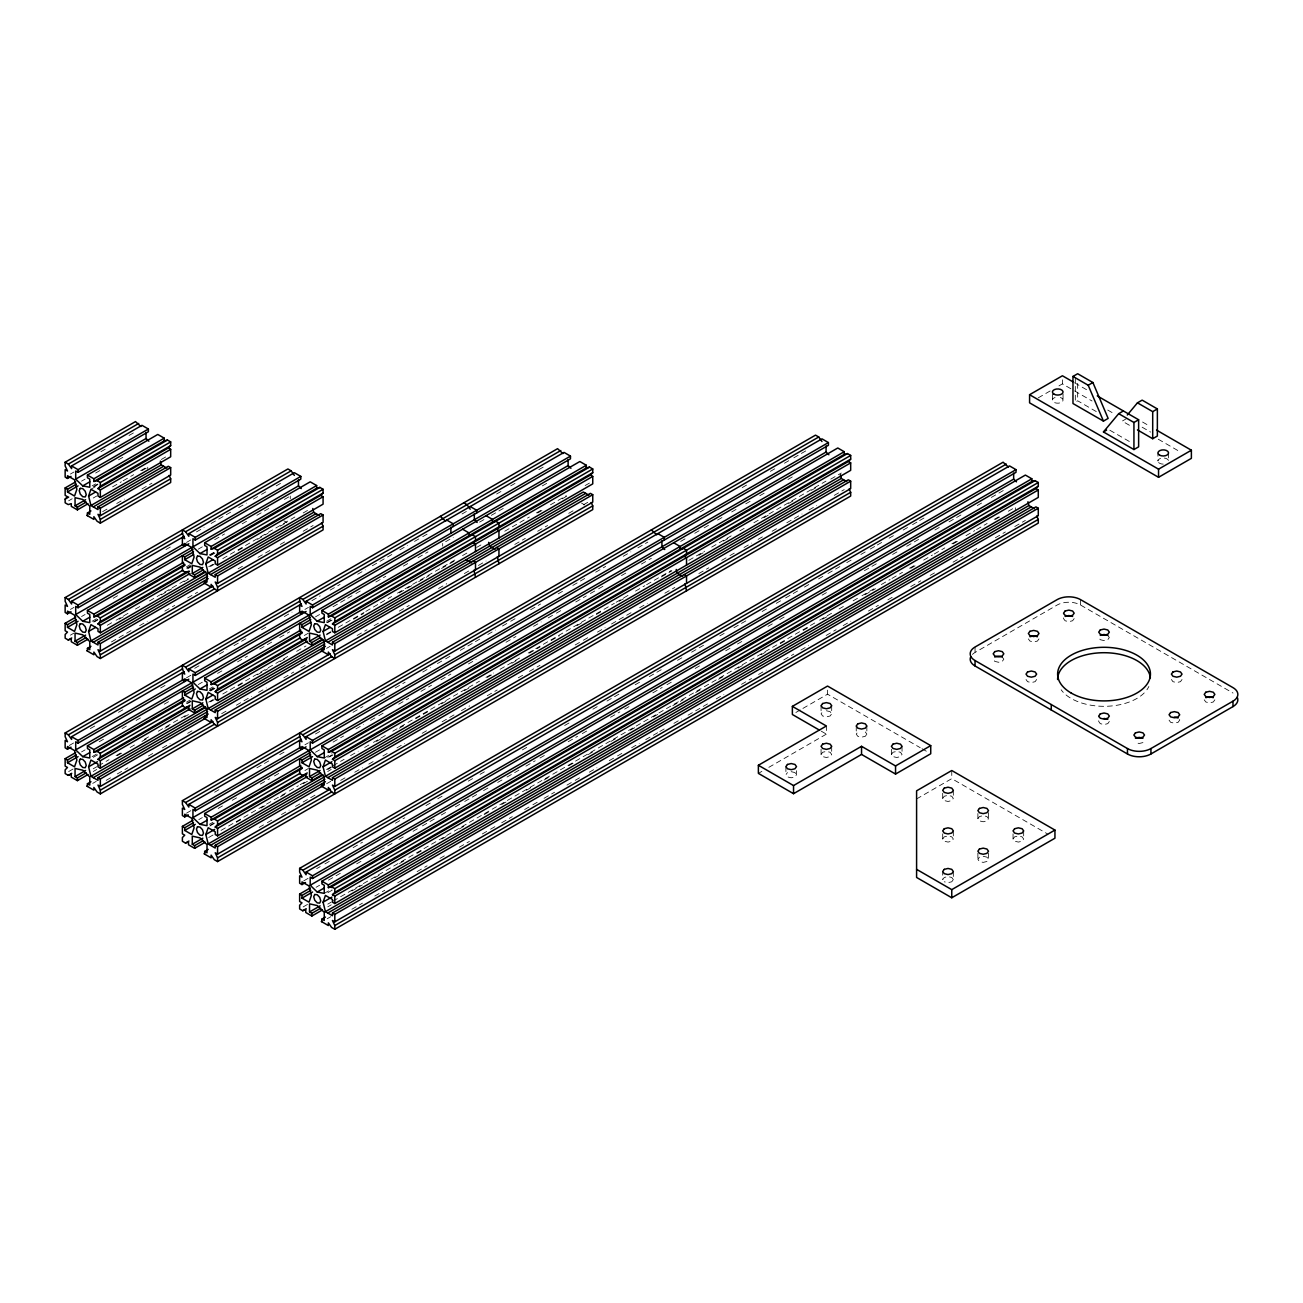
<?xml version="1.0" encoding="UTF-8"?>
<svg xmlns="http://www.w3.org/2000/svg" width="1303" height="1303" viewBox="0 0 1303 1303"><rect width="100%" height="100%" fill="white"/><g stroke="black" fill="none" stroke-linecap="round" stroke-linejoin="round"><path stroke-width="0.75" stroke-dasharray="5 3.75" d="M831.689 705.689L831.689 713.816L830.125 715.982L826.379 716.878L822.633 715.982L821.069 713.816L822.633 711.65M796.508 770.676L796.508 774.731L794.96 776.897L791.198 777.793L787.452 776.897L785.904 774.731L787.452 772.565M821.069 754.437L822.633 752.271L826.379 751.375L830.125 752.271L831.689 754.437L830.125 756.603L826.379 757.499L822.633 756.603L821.069 754.437L821.069 746.31M866.853 725.999L866.853 734.126L865.306 736.293L861.544 737.189L857.797 736.293L856.25 734.126L857.797 731.96M891.415 754.437L892.978 752.271L896.725 751.375L900.471 752.271L902.034 754.437L900.471 756.603L896.725 757.499L892.978 756.603L891.415 754.437L891.415 746.31M1038.98 638.893L1037.432 641.06L1033.686 641.972L1029.924 641.06L1028.376 638.893M942.704 798.397L944.268 796.231L948.014 795.335L951.76 796.231L953.324 798.397L951.76 800.563L948.014 801.459L944.268 800.563L942.704 798.397L942.704 790.286M1074.161 618.599L1072.597 620.765L1068.851 621.661L1065.105 620.765L1063.541 618.599L1063.541 613.176M1036.634 679.514L1035.087 681.681L1031.341 682.577L1027.578 681.681L1026.031 679.514M942.704 839.018L944.268 836.852L948.014 835.956L951.76 836.852L953.324 839.018L951.76 841.184L948.014 842.08L944.268 841.184L942.704 839.018L942.704 830.891M977.885 818.707L979.433 816.541L983.195 815.645L986.941 816.541L988.488 818.707L986.941 820.874L983.195 821.77L979.433 820.874L977.885 818.707L977.885 812.616M953.324 871.512L953.324 879.623L951.76 881.789L948.014 882.685L944.268 881.789M988.488 853.237L988.488 859.328L986.941 861.495L983.195 862.391L979.433 861.495L977.885 859.328L979.433 857.162M1013.05 839.018L1014.614 836.852L1018.36 835.956L1022.106 836.852L1023.669 839.018L1022.106 841.184L1018.36 842.08L1014.614 841.184L1013.05 839.018L1013.05 830.891M1109.325 721.487L1107.778 723.654L1104.032 724.549L1100.269 723.654L1098.722 721.487L1098.722 716.064M1182.016 679.514L1180.469 681.681L1176.723 682.577L1172.961 681.681L1171.413 679.514M1214.852 699.825L1213.305 701.991L1209.542 702.887L1205.796 701.991L1204.233 699.825M100.917 451.701L107.937 447.646M114.973 443.59L122.01 439.518M129.046 435.463L136.082 431.407M70.427 474.048L73.945 472.012M81.568 481.149L85.086 479.129M95.64 473.038L102.66 468.966M118.492 459.829L125.528 455.773M92.122 485.889L95.64 483.869M68.668 500.792L72.186 498.756M93.295 486.573L98.572 483.527M94.386 486.524L97.904 484.504M90.949 489.276L96.227 486.231M93.213 498.039L96.731 496.003M112.563 486.866L121.358 481.784M123.117 480.774L133.672 474.683M140.708 470.627L147.744 466.555L147.744 469.275M141.946 470.66L148.982 466.604M161.295 459.487L166.572 456.441M102.66 511.623L109.696 507.551M116.733 503.495L124.355 499.098M141.946 488.934L151.914 483.185M95.64 590.145L102.66 586.073M123.769 573.89L130.805 569.834M137.841 565.763L144.877 561.707M165.986 549.524L173.022 545.468M196.46 531.917L204.082 527.52M211.119 523.464L232.814 510.939M238.677 507.551L246.3 503.153M253.319 499.098L260.356 495.026M261.528 494.358L268.565 490.286M276.187 485.889L283.223 481.833M70.427 609.429L73.945 607.393M186.492 542.423L191.183 539.703M81.568 616.531L85.086 614.511M113.214 598.256L120.251 594.201M141.359 582.018L148.395 577.946M198.219 549.182L202.323 546.82M214.637 539.703L224.605 533.953M242.195 523.806L247.472 520.76M256.838 515.336L269.737 507.893M284.396 499.44L291.432 495.368M92.122 621.27L96.813 618.567M186.492 566.789L190.01 564.753M70.427 635.147L73.945 633.128M93.295 621.954L98.572 618.909M186.492 568.141L191.183 565.437M209.36 554.931L214.637 551.886M94.386 621.906L97.904 619.886M187.599 568.092L191.118 566.072M209.881 555.241L215.744 551.853M187.665 568.808L191.183 566.789M210.532 555.615L215.809 552.57M107.286 625.293L114.322 621.238M116.081 620.228L128.394 613.11M135.431 609.055L142.467 604.983M149.503 600.927L188.186 578.597M208.708 566.74L213.985 563.694M222.78 558.612L294.885 516.998M119.078 619.251L124.355 616.205M161.295 594.868L171.849 588.777M184.146 581.675L189.424 578.63M210.532 566.447L214.05 564.411M238.091 550.534L245.127 546.478M257.424 539.361L267.978 533.269M280.292 526.168L287.328 522.112M303.159 512.975L310.195 508.903M111.455 641.923L132.564 629.74M139.6 625.668L147.223 621.27M164.813 611.123L174.765 605.374M187.665 597.914L197.633 592.165M238.091 568.808L243.368 565.763M258.01 557.309L270.91 549.866M280.292 544.442L285.569 541.396M303.159 531.249L313.127 525.484M90.363 728.572L97.399 724.501M118.492 712.318L125.528 708.262M160.709 687.951L167.745 683.896M194.701 668.325L201.737 664.253M219.327 654.106L226.95 649.708M233.986 645.636L246.886 638.193M261.528 629.74L266.806 626.694M284.396 616.531L292.019 612.133M311.954 600.634L320.163 595.894M330.115 590.145L340.083 584.379M357.673 574.232L365.296 569.834M372.332 565.763L393.425 553.58M399.874 549.866L407.497 545.452M414.533 541.396L421.569 537.341M422.742 536.657L429.778 532.601M462.028 513.985L467.288 510.939M496.606 494.016L503.642 489.961M510.678 485.889L517.714 481.833M538.823 469.65L545.843 465.594M69.254 745.495L73.945 742.775M186.492 677.804L191.183 675.084M304.918 609.429L308.436 607.393M81.568 751.912L85.086 749.893M99.158 741.765L106.178 737.71M122.01 728.572L129.046 724.501M136.082 720.445L143.118 716.389M164.227 704.19L171.263 700.134M198.219 684.564L202.323 682.202M217.568 673.39L224.605 669.335M237.504 661.891L247.472 656.142M259.769 649.024L273.255 641.239M279.705 637.525L289.673 631.776M315.473 616.873L319.577 614.511M333.047 606.726L346.533 598.94M347.706 598.256L354.742 594.201M355.914 593.516L362.951 589.461M375.85 582.018L385.818 576.268M403.393 566.105L408.67 563.059M418.051 557.651L428.019 551.886M445.61 541.739L453.232 537.341M479.602 522.112L484.879 519.066M491.329 515.336L504.228 507.893M542.325 485.889L549.361 481.833M92.122 756.652L97.399 753.606M186.492 702.17L190.01 700.134M209.36 688.961L212.878 686.942M326.597 621.27L331.288 618.567M68.668 771.555L73.945 768.509M93.295 757.336L98.572 754.29M186.492 703.522L191.183 700.819M209.36 690.313L214.637 687.267M304.332 635.489L308.436 633.111M326.597 622.622L333.047 618.909M187.599 703.473L191.118 701.454M209.881 690.623L215.744 687.235M327.704 622.59L332.982 619.544M210.532 690.997L215.809 687.951M93.213 768.803L96.731 766.767M98.491 765.757L109.045 759.665M116.081 755.61L123.117 751.538M130.153 747.482L137.19 743.41M144.226 739.355L151.262 735.299M158.298 731.227L188.186 713.979M208.708 702.122L213.985 699.076M222.78 694.01L290.194 655.083M296.644 651.353L306.01 645.946M326.532 634.089L330.636 631.727M338.259 627.329L364.058 612.443M365.817 611.416L379.873 603.305M380.46 602.963L391.6 596.53M397.464 593.142L456.669 558.954M462.532 555.583L467.81 552.537M476.605 547.455L481.882 544.41M504.75 531.217L529.36 516.998M536.396 512.926L543.432 508.87M550.469 504.815L566.3 495.677M117.319 755.642L124.355 751.587M141.946 741.423L147.223 738.378M164.813 728.23L170.09 725.185M184.146 717.057L189.424 714.011M210.532 701.828L214.05 699.792M238.091 685.915L243.368 682.87M257.424 674.742L267.978 668.651M280.292 661.549L285.569 658.504M326.597 634.822L331.288 632.102M353.569 619.234L363.537 613.485M399.288 592.849L406.324 588.777M407.497 588.109L414.533 584.053M418.638 581.675L429.192 575.584M441.505 568.483L448.541 564.411M449.714 563.743L456.75 559.671M537.65 512.975L544.67 508.919M562.261 498.756L567.538 495.71M585.128 485.563L590.406 482.517M93.213 771.506L96.731 769.487M92.708 783.396L96.227 781.36M326.597 648.357L330.115 646.321M106.178 780.35L113.214 776.295M117.319 773.917L127.873 767.825M148.395 755.984L155.432 751.912M162.468 747.857L170.09 743.459M187.665 733.312L192.942 730.25M221.673 713.669L228.709 709.614M236.332 705.216L251.56 696.405M258.597 692.349L266.219 687.951M283.81 677.804L293.778 672.039M300.814 667.983L308.436 663.585M357.087 635.489L367.055 629.74M374.091 625.684L381.714 621.27M399.288 611.123L409.256 605.374M438.574 588.451L446.782 583.711M464.373 573.548L469.634 570.502M478.429 565.437L486.052 561.023M514.783 544.442L525.337 538.351M537.65 531.249L547.602 525.5M568.711 513.317L575.747 509.245M583.369 504.847L590.406 500.792M214.637 792.191L221.673 788.136M256.838 767.825L269.737 760.382M279.705 754.632L286.741 750.561M315.473 733.98L320.733 730.934M333.047 723.833L340.083 719.761M352.983 712.318L362.951 706.568M380.541 696.405L388.164 692.007M395.184 687.951L405.152 682.202M422.742 672.039L430.365 667.641M437.401 663.585L444.437 659.513M445.61 658.846L452.646 654.79M460.268 650.376L481.361 638.193M487.811 634.48L495.433 630.082M502.469 626.01L509.506 621.954M510.678 621.27L517.714 617.215M530.614 609.771L540.566 604.022M558.156 593.859L563.433 590.813M572.815 585.405L585.715 577.946M595.683 572.196L605.651 566.447M623.225 556.3L630.847 551.886M637.884 547.83L647.852 542.081M700.02 511.965L707.057 507.893M742.238 487.583L749.274 483.527M770.366 471.344L777.402 467.288M784.439 463.216L791.475 459.161M793.82 457.809L806.134 450.691M186.492 813.186L191.183 810.466M304.918 744.811L308.436 742.775M198.805 819.603L202.323 817.584M218.155 808.446L225.191 804.374M232.227 800.319L239.263 796.263M260.356 784.064L269.737 778.657M274.428 775.953L281.464 771.881M315.473 752.254L319.577 749.893M333.047 742.107L343.601 736.016M355.914 728.898L363.537 724.501M370.573 720.445L377.609 716.373M378.782 715.705L385.818 711.65M398.702 704.19L408.67 698.441M420.983 691.339L431.537 685.248M440.919 679.824L450.887 674.074M468.461 663.927L476.084 659.513M505.987 642.265L515.955 636.499M533.546 626.352L541.152 621.954M548.188 617.883L555.225 613.827M556.397 613.159L563.433 609.087M575.747 601.986L586.301 595.894M590.406 593.516L597.442 589.461M598.614 588.793L605.651 584.721M621.466 575.584L628.502 571.528M641.402 564.069L651.37 558.319M680.687 541.396L687.707 537.341M694.743 533.285L701.78 529.213M704.125 527.862L709.402 524.816M717.611 520.076L724.647 516.021M731.683 511.965L738.72 507.893M745.756 503.838L752.792 499.766M759.812 495.71L766.848 491.654M787.957 479.471L794.993 475.4M209.36 824.343L212.878 822.323M324.252 758.004L331.874 753.606M210.532 825.027L214.05 822.991M304.918 770.529L308.436 768.493M327.77 757.336L333.047 754.29M209.881 826.004L215.158 822.959M329.464 756.962L332.982 754.926M208.708 837.503L213.985 834.457M221.021 830.402L298.403 785.725M300.162 784.715L307.182 780.644M326.532 769.487L331.223 766.767M332.982 765.757L344.122 759.323M350.572 755.593L358.195 751.196M364.645 747.482L371.681 743.41M373.44 742.401L386.323 734.957M392.773 731.227L479.537 681.143M485.986 677.413L493.609 673.016M500.059 669.302L521.754 656.777M528.187 653.047L614.364 603.305M616.124 602.279L629.023 594.836M635.473 591.106L644.855 585.698M646.614 584.689L671.224 570.47M688.815 560.323L704.646 551.185M711.682 547.113L732.791 534.93M739.827 530.875L746.847 526.803M753.883 522.747L825.988 481.116M236.332 822.323L243.368 818.251M260.942 808.104L266.219 805.059M280.292 796.931L285.569 793.885M303.159 783.738L308.436 780.692M327.77 769.519L331.288 767.483M376.437 741.423L381.714 738.378M399.288 728.23L404.565 725.185M415.706 718.751L429.192 710.966M441.505 703.864L446.782 700.819M464.373 690.655L471.393 686.6M487.224 677.462L494.26 673.39M511.851 663.243L517.128 660.198M529.441 653.096L539.979 647.005M551.12 640.571L559.329 635.831M576.92 625.668L582.197 622.622M596.269 614.511L601.546 611.465M619.12 601.302L624.398 598.256M661.338 576.936L671.892 570.844M698.848 555.273L705.884 551.218M723.474 541.071L728.752 538.025M763.916 517.714L770.953 513.643M788.543 503.495L793.82 500.45M811.411 490.303L818.447 486.231M830.76 479.129L841.298 473.038M327.704 771.506L331.223 769.47M326.597 783.738L330.701 781.36M259.183 827.389L266.219 823.333M267.392 822.649L274.428 818.593M281.464 814.538L289.087 810.14M295.537 806.41L316.645 794.227M340.669 780.35L347.706 776.279M354.742 772.223L362.364 767.825M368.814 764.095L375.85 760.04M382.887 755.984L389.923 751.912M396.943 747.857L404.565 743.459M422.156 733.312L427.433 730.25M442.092 721.797L454.991 714.353M461.441 710.624L469.634 705.884M487.224 695.737L497.192 689.987M518.301 677.804L525.337 673.732M529.441 671.371L539.979 665.279M575.16 644.969L582.197 640.913M583.369 640.229L590.406 636.173M597.442 632.102L605.064 627.704M611.514 623.99L632.606 611.791M639.643 607.735L647.265 603.338M664.856 593.191L674.824 587.425M698.848 573.548L708.816 567.799M721.715 560.355L728.752 556.3M729.924 555.615L736.961 551.56M743.997 547.488L751.619 543.09M758.053 539.377L765.089 535.305M772.125 531.249L779.161 527.194M786.784 522.78L802.029 513.985M809.065 509.929L816.688 505.531M834.262 495.368L844.23 489.619M1038.23 397.855L1050.316 390.867M1058.964 385.883L1062.417 383.88L1072.874 389.923M1096.279 411.569L1077.662 400.803L1075.317 402.171L1075.317 377.023M316.662 868.661L320.196 866.625M324.903 863.905L331.956 859.833M353.113 847.634L362.511 842.21M395.428 823.203L404.826 817.779M425.967 805.563L431.26 802.501M437.743 798.772L444.795 794.7M468.282 781.132L473.575 778.07M480.058 774.34L487.11 770.268M522.373 749.909L529.425 745.837M564.671 725.478L571.724 721.406M592.881 709.19L599.934 705.118M606.986 701.047L619.919 693.587M635.196 684.759L642.249 680.687M649.301 676.615L662.217 669.156M677.511 660.328L684.564 656.256M691.616 652.184L704.532 644.724M719.826 635.897L726.879 631.825M733.931 627.753L746.847 620.309M762.141 611.482L769.193 607.41M776.246 603.338L783.298 599.266M785.644 597.914L797.973 590.78M804.456 587.05L811.508 582.978M818.561 578.907L825.613 574.835M827.959 573.483L840.288 566.349M846.771 562.619L853.823 558.547M860.876 554.475L867.928 550.403M870.274 549.052L875.551 545.99M877.326 544.98L882.603 541.918M889.086 538.188L896.138 534.116M903.191 530.044L910.243 525.972M912.572 524.62L917.866 521.558M919.625 520.548L924.918 517.486M303.746 880.861L308.453 878.141M1126.9 418.41L1122.209 421.113L1132.372 426.977M316.092 887.278L319.61 885.242M328.421 880.16L341.305 872.717M356.631 863.873L363.684 859.801M370.736 855.729L377.789 851.657M380.101 850.322L392.431 843.204M398.946 839.441L405.999 835.37M413.051 831.298L420.103 827.226M422.416 825.89L434.746 818.773M441.261 815.01L448.313 810.938M455.366 806.866L462.418 802.795M464.715 801.459L477.061 794.341M483.576 790.579L490.628 786.507M497.681 782.435L504.733 778.363M507.03 777.028L519.376 769.91M525.891 766.148L535.24 760.757M539.996 758.004L547.048 753.932M568.206 741.716L577.555 736.325M582.311 733.573L589.363 729.501M610.521 717.285L619.87 711.894M624.626 709.141L631.678 705.07M652.836 692.854L662.185 687.463M666.941 684.71L673.993 680.638M695.15 668.439L702.203 664.367M725.657 650.816L730.95 647.77M737.465 644.008L744.518 639.936M767.972 626.385L773.265 623.339M779.78 619.576L786.833 615.505M822.079 595.145L829.131 591.073M864.394 570.714L877.277 563.271M892.604 554.426L899.656 550.355M906.709 546.283L919.592 538.839M934.919 529.995L941.971 525.923M949.024 521.851L961.907 514.424M977.234 505.564L984.286 501.492M991.339 497.42L1004.222 489.993M324.252 893.386L331.939 888.955M303.159 906.921L308.453 903.875M327.851 892.669L333.128 889.623M327.753 904.152L331.271 902.116M333.031 901.106L817.877 621.189M819.636 620.163L831.982 613.045M839.034 608.973L846.087 604.901M853.139 600.83L860.192 596.758M861.951 595.732L874.297 588.614M881.349 584.542L890.161 579.444M891.936 578.434L902.507 572.326M909.559 568.255L916.612 564.183M923.664 560.111L932.476 555.013M934.235 554.003L944.822 547.895M951.874 543.823L958.927 539.751M965.979 535.68L974.791 530.598M976.55 529.572L987.137 523.464M994.189 519.392L1001.241 515.32M1008.294 511.248L1015.346 507.176L1015.346 509.88M351.859 890.991L362.446 884.884M374.775 877.766L381.828 873.694M399.467 863.514L404.744 860.452M417.09 853.335L424.143 849.263M441.782 839.083L447.059 836.021M459.405 828.903L466.458 824.832M484.097 814.652L489.374 811.59M501.72 804.472L508.773 800.4M526.396 790.221L531.689 787.175M544.035 780.041L551.088 775.969M568.711 765.789L574.004 762.744M588.109 754.6L593.402 751.538M611.026 741.358L616.319 738.312M630.424 730.169L635.717 727.107M653.34 716.927L658.634 713.881M672.739 705.737L683.309 699.63M695.655 692.512L700.949 689.45M718.572 679.27L725.624 675.198M737.97 668.081L743.264 665.019M760.887 654.839L767.939 650.767M780.285 643.649L785.579 640.587M803.202 630.408L810.254 626.336M822.6 619.218L827.894 616.156M864.915 594.787L875.486 588.679M910.748 568.32L917.801 564.248M953.063 543.888L960.116 539.817M995.378 519.457L1002.43 515.385M327.753 906.872L331.271 904.836M327.2 918.762L330.734 916.726M351.859 909.266L362.446 903.158M374.775 896.041L384.776 890.258M397.692 882.799L404.744 878.727M417.09 871.609L427.091 865.827M440.007 858.368L447.059 854.312M459.405 847.178L469.406 841.412M482.322 833.953L489.374 829.881M490.563 829.197L497.616 825.125M501.72 822.747L512.291 816.639M524.637 809.521L531.689 805.449M532.878 804.765L539.931 800.693M544.035 798.316L554.606 792.208M566.952 785.09L574.004 781.018M575.193 780.334L582.246 776.262M589.298 772.19L596.921 767.776M609.267 760.659L616.319 756.587M617.508 755.903L624.56 751.831M631.613 747.759L639.236 743.345M645.718 739.615L658.634 732.156M659.823 731.472L666.875 727.4M673.928 723.328L681.55 718.93M688.033 715.184L709.19 702.968M716.243 698.897L723.865 694.499M741.505 684.319L751.505 678.537M758.558 674.465L766.18 670.068M783.803 659.888L793.804 654.106M800.856 650.034L808.495 645.636M826.118 635.457L836.119 629.675M843.171 625.603L850.81 621.205M868.433 611.026L878.434 605.26M887.832 599.836L893.125 596.774M910.748 586.594L920.749 580.829M930.147 575.405L935.44 572.343M953.063 562.163L963.064 556.397M972.461 550.974L977.755 547.911M995.378 537.732L1005.379 531.966M1014.776 526.542L1025.347 520.434M795.889 712.464L801.166 709.418M802.925 708.409L827.552 694.19L920.227 747.694M758.379 773.379L761.864 771.376M768.835 767.337L826.379 734.126L826.379 725.999M972.429 654.415A16.581 9.577 0 0 1 975.051 652.445L1057.124 605.048A16.581 9.577 0 0 1 1080.578 605.048L1232.996 693.049M916.595 798.934L951.76 778.64L1047.954 834.164M1142.943 742.596L1139.197 743.492L1135.45 742.596M826.379 710.754L830.125 711.65L831.689 713.816M791.198 771.669L794.96 772.565L796.508 774.731M983.195 856.266L986.941 857.162L988.488 859.328M1074.617 382.805L1086.816 389.858M1142.584 422.042L1149.555 426.081M1142.145 427.205L1150.614 432.091M1074.617 390.933L1092.044 400.998M1107.729 410.054L1114.7 414.077M1158.269 439.225L1180.925 452.304M1109.83 430.218L1131.851 442.922M581.464 503.072L584.689 504.929M921.987 748.704L928.974 752.743M821.281 731.178L826.379 734.126M283.842 520.777L286.904 522.536M1169.068 720.136L1170.615 722.302L1174.378 723.198L1178.124 722.302L1179.671 720.136L1179.671 714.712M1107.778 635.375L1109.325 637.542L1107.778 639.708L1104.032 640.604L1100.269 639.708L1098.722 637.542M1002.251 657.038L1003.815 659.204L1002.251 661.37L998.505 662.266L994.759 661.37L993.195 659.204M865.306 731.96L866.853 734.126M953.324 879.623L951.76 877.456L948.014 876.561L944.268 877.456L942.704 879.623L942.704 871.512M1168.547 452.923L1168.547 461.05A5.31 3.062 0 0 0 1163.237 457.988A5.31 3.062 0 0 0 1157.944 461.05L1157.944 452.923M1080.578 599.641L1080.578 605.048M1077.662 383.408L1077.662 400.803M1063.036 394.043L1063.036 400.135M1062.417 379.824L1062.417 383.88M1052.417 394.043L1052.417 400.135M1023.669 830.891L1023.669 839.018M988.488 812.616L988.488 818.707M977.885 853.237L977.885 859.328M975.051 647.021L975.051 652.445M953.324 790.286L953.324 798.397M953.324 830.891L953.324 839.018M951.76 770.513L951.76 778.64M902.034 746.31L902.034 754.437M856.25 725.999L856.25 734.126M831.689 746.31L831.689 754.437M827.552 690.118L827.552 694.19M821.069 705.689L821.069 713.816M785.904 766.62L785.904 774.731M442.678 543.432L442.678 546.136M290.26 496.052L290.26 498.756M1163.237 464.112A5.31 3.062 0 0 1 1157.944 461.05M1060.381 397.48A5.31 3.062 0 0 1 1061.782 402.106A5.31 3.062 0 0 1 1053.655 402.106A5.31 3.062 0 0 1 1055.072 397.48M1148.871 686.453A46.419 26.809 0 0 1 1146.917 689.776M1144.229 692.919A46.419 26.809 0 0 1 1100.986 706.259A46.419 26.809 0 0 1 1061.131 689.776"/><path stroke-width="1.5" d="M86.764 515.304L93.881 519.392L93.881 516.688L97.106 521.265L100.331 523.122L100.331 519.392L97.986 514.327L100.331 515.679L170.677 475.058L170.677 467.614L168.331 466.262L97.986 506.883L97.986 509.587L90.949 505.515L88.604 496.052L90.949 489.276L97.986 493.332L97.986 496.052L100.331 497.404L170.677 456.783L170.677 449.34L168.331 447.988L97.986 488.592L100.331 489.961L170.677 449.34M208.187 578.63L97.986 642.265L97.986 644.969L90.949 640.913L88.604 631.434L90.949 624.658L97.986 628.714L97.986 631.434L100.331 632.786L205.841 571.854M208.187 714.011L97.986 777.647L97.986 780.35L90.949 776.295L88.604 766.815L90.949 760.04L97.986 764.095L97.986 766.815L100.331 768.167L205.841 707.236M204.017 582.995L211.119 587.083L211.119 584.379L214.343 588.956L217.568 590.813L217.568 587.083L215.223 582.018L217.568 583.369L323.079 522.438L323.079 514.994L320.733 513.643L215.223 574.574L215.223 577.278L208.187 573.206L205.841 563.743L208.187 556.967L215.223 561.023L215.223 563.743L217.568 565.095L323.079 504.163L323.079 496.72L320.733 495.368L215.223 556.283L217.568 557.651L323.079 496.72M325.424 646.321L215.223 709.956L215.223 712.66L208.187 708.588L205.841 699.125L208.187 692.349L215.223 696.405L215.223 699.125L217.568 700.477L323.079 639.545M325.424 781.702L215.223 845.338L215.223 848.041L208.187 843.969L205.841 834.506L208.187 827.731L215.223 831.786L215.223 834.506L217.568 835.858L323.079 774.927M321.255 650.686L328.356 654.774L328.356 652.07L331.581 656.647L334.806 658.504L334.806 654.774L332.46 649.708L334.806 651.06L592.751 502.144L592.751 494.7L590.406 493.348L332.46 642.265L332.46 644.969L325.424 640.897L323.079 631.434L325.424 624.658L332.46 628.714L332.46 631.434L334.806 632.786L592.751 483.869L592.751 476.426L590.406 475.074L497.192 528.888M321.255 786.067L328.356 790.155L328.356 787.452L331.581 792.029L334.806 793.885L334.806 790.155L332.46 785.09L334.806 786.442L850.68 488.609L850.68 481.165L848.334 479.797L332.46 777.647L332.46 780.35L325.424 776.279L323.079 766.815L325.424 760.04L332.46 764.095L332.46 766.815L334.806 768.167L850.68 470.334L850.68 462.874L848.334 461.523L684.792 555.958M321.255 921.449L328.356 925.537L328.356 922.833L331.581 927.41L334.806 929.267L334.806 925.537L332.46 920.472L334.806 921.824L1038.279 515.679L1038.279 508.235L1035.934 506.883L332.46 913.028L332.46 915.732L325.424 911.66L323.079 902.197L325.424 895.422L332.46 899.477L332.46 902.197L334.806 903.549L1038.279 497.404L1038.279 489.961L1035.934 488.609L332.46 894.738L334.806 896.106L1038.279 489.961M1097.273 395.884L1138.627 419.761L1138.627 446.831L1133.936 449.551L1103.446 431.944L1118.691 413.67L1123.381 410.966M1127.29 415.022L1137.454 402.839L1142.145 400.135L1157.373 408.93L1157.373 436.016L1152.699 438.72L1137.454 429.909M87.936 503.789L77.398 509.88L71.274 506.346L71.274 503.642L68.212 504.587L65.15 502.811L65.15 499.098L67.495 496.72L65.15 495.368L65.15 487.925L75.704 481.833M97.986 488.592L100.331 486.231L170.677 445.61L170.677 441.896L167.452 440.039L164.227 440.886L93.881 481.491L93.881 478.787L164.227 438.166L164.227 440.886M168.331 447.988L170.677 445.61M190.01 573.548L100.331 625.342L97.986 623.974L100.331 621.612L186.492 571.854M215.223 556.283L217.568 553.922L323.079 493.006L323.079 489.276L319.87 487.42L316.645 488.267L211.119 549.182L211.119 546.478L316.645 485.547L316.645 488.267M320.733 495.368L323.079 493.006M190.01 708.93L100.331 760.724L97.986 759.372L100.331 756.994L190.01 705.216M307.264 641.239L217.568 693.033L215.223 691.665L217.568 689.303L307.264 637.525M592.751 476.426L334.806 625.326L332.46 623.974L334.806 621.612L592.751 472.696L592.751 468.966L589.526 467.109L586.301 467.956L328.356 616.873L328.356 614.169L321.906 610.439L321.906 613.143L324.252 614.511L324.252 622.622L317.232 621.27L310.195 614.511L310.195 606.384L312.541 607.735L570.47 458.819L570.47 456.115L564.02 452.385L306.091 601.302L306.091 604.006L302.866 599.445L299.641 597.588L299.641 601.302L301.987 606.384L299.641 605.032L299.641 612.475L301.987 613.827L301.987 611.123L309.023 615.179L311.368 624.658L309.023 631.434L301.987 627.362L301.987 624.658L310.782 619.576M332.46 623.974L496.606 529.213L498.951 526.852L498.951 523.122L495.726 521.265L492.501 522.112L492.501 519.408L486.052 515.679M307.264 776.621L217.568 828.415L215.223 827.047L217.568 824.685L307.264 772.907M590.406 475.074L592.751 472.696M850.68 462.874L334.806 760.724L332.46 759.356L334.806 756.994L850.68 459.161L850.68 455.431L847.455 453.574L844.23 454.421L680.687 548.856M332.46 894.738L334.806 892.376L1038.279 486.231L1038.279 482.517L1035.054 480.644L1031.829 481.491L328.356 887.636L328.356 884.932L1031.829 478.787L1031.829 481.491M332.46 759.356L684.205 556.3L686.534 553.922L686.534 550.208L683.326 548.335L680.101 549.182L328.356 752.254L328.356 749.551L321.906 745.821L321.906 748.525L324.252 749.893L324.252 758.004L317.232 756.652L310.195 749.893L310.195 741.765L312.541 743.117L828.415 445.284L828.415 442.58L821.965 438.85L306.091 736.684L306.091 739.387L302.866 734.827L299.641 732.97L299.641 736.684L301.987 741.765L299.641 740.413L299.641 747.857L301.987 749.209L301.987 746.505L309.023 750.561L311.368 760.04L309.023 766.815L301.987 762.744L301.987 760.04L310.782 754.958M848.334 461.523L850.68 459.161M1035.934 488.609L1038.279 486.231M71.013 476.409L67.495 478.445L65.15 477.093L65.15 469.65L67.495 471.002L65.15 465.92L65.15 462.207L135.496 421.586L140.871 426.488M65.15 462.207L68.375 464.063L138.721 423.442M68.375 464.063L71.6 468.624L71.6 465.92L141.946 425.315L148.395 429.029L148.395 431.733L78.05 472.354L75.704 471.002L75.704 479.129L82.74 485.889L89.777 487.241L89.777 479.129L87.431 477.778L87.431 475.058L157.777 434.453L164.227 438.166M71.6 465.92L78.05 469.65L148.395 429.029M75.704 479.129L146.05 438.508L146.05 432.417M65.15 487.925L67.495 489.276L76.291 484.195M67.495 489.276L67.495 491.98L78.05 485.889M82.74 485.889L89.777 481.833M65.15 499.098L68.668 497.062M93.881 481.491L97.106 480.644L167.452 440.039M97.106 480.644L100.331 482.501L170.677 441.896M88.604 496.052L95.64 491.98M87.431 515.679L87.431 512.975L89.777 514.327L89.777 506.199L82.74 499.424L75.053 497.697L75.053 505.825L85.607 499.733M75.053 505.825L77.398 507.176L86.193 502.095M90.949 505.515L161.295 464.91L166.768 468.07M93.295 506.883L163.641 466.262M87.431 512.975L90.949 510.939M97.986 506.883L100.331 508.235L170.677 467.614M100.331 519.392L170.677 478.787L169.113 475.4M100.331 523.122L170.677 482.501L170.677 478.787M71.013 611.791L67.495 613.827L65.15 612.475L65.15 605.032L67.495 606.384L65.15 601.302L65.15 597.588L287.914 468.966L291.139 470.839L294.364 475.4M65.15 597.588L68.375 599.445L182.681 533.448M193.528 551.886L184.733 556.967L184.733 559.671L191.769 563.743L194.114 556.967L191.769 547.488L184.733 543.432L184.733 546.136L182.387 544.784L182.387 537.341L184.733 538.693L182.387 533.611L182.387 529.898L185.612 531.754L291.139 470.839M68.375 599.445L71.6 604.006L71.6 601.302L184.146 536.331M185.612 531.754L188.837 536.315L188.837 533.611L294.364 472.696L300.814 476.409L300.814 479.129L195.287 540.045L192.942 538.693L192.942 546.82L199.978 553.58L207.014 554.931L207.014 546.82L204.669 545.452L204.669 542.748L310.195 481.833L316.645 485.547M71.6 601.302L78.05 605.032L183.56 544.1M188.837 533.611L195.287 537.341L300.814 476.409M192.942 549.524L87.431 610.439L87.431 613.159L89.777 614.511L89.777 622.622L82.74 621.27L75.704 614.511L75.704 606.384L78.05 607.735L188.837 543.774M75.704 614.511L191.769 547.488M192.942 546.82L298.468 485.889L298.468 479.797M87.936 639.17L77.398 645.262L71.274 641.727L71.274 639.024L68.212 639.968L65.15 638.193L65.15 634.48L67.495 632.102L65.15 630.75L65.15 623.306L75.704 617.215M65.15 623.306L67.495 624.658L76.291 619.576M67.495 624.658L67.495 627.362L78.05 621.27M184.733 559.671L193.528 554.606M87.431 610.439L93.881 614.169L183.56 562.391M82.74 621.27L89.777 617.215M199.978 553.58L207.014 549.524M93.881 614.169L93.881 616.873L183.56 565.095M93.881 616.873L97.106 616.026L185.026 565.258M211.119 549.182L214.343 548.335L319.87 487.42M97.106 616.026L100.331 617.883L182.974 570.177M214.343 548.335L217.568 550.192L323.079 489.276M68.212 639.968L71.73 637.933M97.986 623.974L189.424 571.186M88.604 631.434L95.64 627.362M205.841 563.743L212.878 559.671M87.431 651.06L87.431 648.357L89.777 649.708L89.777 641.581L82.74 634.805L75.053 633.079L75.053 641.206L85.607 635.115M204.669 583.369L204.669 580.666L207.014 582.018L207.014 573.89L199.978 567.114L192.29 565.388L192.29 573.515L202.845 567.424M75.053 641.206L77.398 642.558L86.193 637.476M192.29 573.515L194.636 574.867L203.431 569.786M184.733 556.967L182.387 555.615L182.387 563.059L184.733 564.411L182.387 566.789L182.387 570.502L185.449 572.278L188.512 571.333L188.512 574.037L194.636 577.571L205.19 571.48M90.949 640.913L207.014 573.89M208.187 573.206L313.714 512.291L319.186 515.451M93.295 642.265L207.6 576.268M210.532 574.574L316.059 513.643M87.431 648.357L90.949 646.321M97.986 642.265L100.331 643.617L205.841 582.685M215.223 574.574L217.568 575.926L323.079 514.994M86.764 650.686L93.881 654.774L93.881 652.07L97.106 656.647L100.331 658.504L100.331 654.774L97.986 649.708L100.331 651.06L212.878 586.073M100.331 654.774L214.637 588.777M217.568 587.083L323.079 526.168L321.515 522.78M100.331 658.504L323.079 529.898L323.079 526.168M71.013 747.173L67.495 749.209L65.15 747.857L65.15 740.413L67.495 741.765L65.15 736.684L65.15 732.97L557.57 448.672L562.945 453.574M65.15 732.97L68.375 734.827L182.681 668.83M193.528 687.267L184.733 692.349L184.733 695.053L191.769 699.125L194.114 692.349L191.769 682.87L184.733 678.814L184.733 681.518L182.387 680.166L182.387 672.723L184.733 674.074L182.387 668.993L182.387 665.279L185.612 667.136L299.934 601.139M302.866 599.445L560.795 450.529M68.375 734.827L71.6 739.404L71.6 736.684L184.146 671.713M185.612 667.136L188.837 671.696L188.837 668.993L301.4 604.006M71.6 736.684L78.05 740.413L183.56 679.482M188.837 668.993L195.287 672.723L300.814 611.791M306.091 601.302L312.541 605.032L570.47 456.115M192.942 684.906L87.431 745.821L87.431 748.541L89.777 749.893L89.777 758.004L82.74 756.652L75.704 749.893L75.704 741.765L78.05 743.117L188.837 679.156M310.195 617.215L204.669 678.13L204.669 680.834L207.014 682.202L207.014 690.313L199.978 688.961L192.942 682.202L192.942 674.074L195.287 675.426L306.091 611.465M75.704 749.893L191.769 682.87M192.942 682.202L309.023 615.179M310.195 614.511L568.124 465.594L568.124 459.503M87.936 774.552L77.398 780.644L71.274 777.109L71.274 774.405L68.212 775.35L65.15 773.575L65.15 769.861L67.495 767.483L65.15 766.131L65.15 758.688L75.704 752.597M321.906 610.439L579.851 461.523L586.301 465.252L586.301 467.956M65.15 758.688L67.495 760.04L76.291 754.958M67.495 760.04L67.495 762.744L78.05 756.652M184.733 695.053L195.287 688.961M301.987 627.362L310.782 622.28M87.431 745.821L93.881 749.551L183.56 697.773M204.669 678.13L211.119 681.86L300.814 630.082M328.356 614.169L586.301 465.252M82.74 756.652L89.777 752.597M199.978 688.961L207.014 684.906M317.232 621.27L324.252 617.215M93.881 749.551L93.881 752.254L183.56 700.477M211.119 681.86L211.119 684.564L300.814 632.786M93.881 752.254L97.106 751.408L185.026 700.639M211.119 684.564L214.343 683.717L302.28 632.949M328.356 616.873L331.581 616.026L589.526 467.109M97.106 751.408L100.331 753.264L182.974 705.558M214.343 683.717L217.568 685.573L300.227 637.851M331.581 616.026L334.806 617.883L592.751 468.966M68.212 775.35L71.73 773.314M97.986 759.372L189.424 706.568M215.223 691.665L306.677 638.877M88.604 766.815L97.399 761.734M205.841 699.125L212.878 695.053M323.079 631.434L330.115 627.362M87.431 786.442L87.431 783.738L89.777 785.09L89.777 776.963L82.74 770.187L75.053 768.461L75.053 776.588L85.607 770.496M204.669 718.751L204.669 716.047L207.014 717.399L207.014 709.272L199.978 702.496L192.29 700.77L192.29 708.897L202.845 702.806M321.906 651.06L321.906 648.357L324.252 649.708L324.252 641.581L317.232 634.805L309.528 633.079L309.528 641.206L320.082 635.115M75.053 776.588L77.398 777.94L86.193 772.858M192.29 708.897L194.636 710.249L203.431 705.167M309.528 641.206L311.873 642.558L320.668 637.476M184.733 692.349L182.387 690.997L182.387 698.441L184.733 699.792L182.387 702.17L182.387 705.884L185.449 707.659L188.512 706.715L188.512 709.418L194.636 712.953L205.19 706.861M301.987 624.658L299.641 623.306L299.641 630.75L301.987 632.102L299.641 634.48L299.641 638.193L302.703 639.968L305.765 639.024L305.765 641.727L311.873 645.262L322.427 639.17M90.949 776.295L207.014 709.272M208.187 708.588L324.252 641.581M325.424 640.897L583.369 491.997L588.842 495.14M93.295 777.647L207.6 711.65M210.532 709.956L324.838 643.959M327.77 642.265L585.715 493.348M87.431 783.738L90.949 781.702M97.986 777.647L100.331 778.999L205.841 718.067M215.223 709.956L217.568 711.308L323.079 650.376M332.46 642.265L334.806 643.617L592.751 494.7M86.764 786.067L93.881 790.172L93.881 787.452L97.106 792.029L100.331 793.885L100.331 790.172L97.986 785.09L100.331 786.442L212.878 721.455M204.017 718.376L211.119 722.465L211.119 719.761L214.343 724.338L217.568 726.194L217.568 722.465L215.223 717.399L217.568 718.751L330.115 653.764M100.331 790.172L214.637 724.159M217.568 722.465L331.874 656.468M334.806 654.774L592.751 505.873L591.187 502.486M100.331 793.885L592.751 509.587L592.751 505.873M188.251 814.864L184.733 816.9L182.387 815.548L182.387 808.104L184.733 809.456L182.387 804.374L182.387 800.661L815.515 435.137L818.74 436.994L821.965 441.554M182.387 800.661L185.612 802.518L299.934 736.521M302.866 734.827L818.74 436.994M185.612 802.518L188.837 807.078L188.837 804.374L301.4 739.404M188.837 804.374L195.287 808.104L300.814 747.173M306.091 736.684L312.541 740.413L828.415 442.58M310.195 752.597L204.669 813.512L204.669 816.232L207.014 817.584L207.014 825.695L199.978 824.343L192.942 817.584L192.942 809.456L195.287 810.808L306.091 746.847M192.942 817.584L309.023 750.561M310.195 749.893L826.069 452.043L826.069 445.952M205.19 842.243L194.636 848.334L188.512 844.8L188.512 842.096L185.449 843.041L182.387 841.266L182.387 837.552L184.733 835.174L182.387 833.822L182.387 826.379L192.942 820.287M321.906 745.821L837.78 447.988L844.23 451.718L844.23 454.421M182.387 826.379L184.733 827.731L193.528 822.649M184.733 827.731L184.733 830.434L195.287 824.343M301.987 762.744L312.541 756.652M204.669 813.512L211.119 817.242L300.814 765.464M328.356 749.551L844.23 451.718M199.978 824.343L207.014 820.287M317.232 756.652L324.252 752.597M211.119 817.242L211.119 819.945L300.814 768.167M211.119 819.945L214.343 819.098L302.28 768.33M328.356 752.254L331.581 751.408L847.455 453.574M214.343 819.098L217.568 820.955L300.227 773.233M331.581 751.408L334.806 753.264L850.68 455.431M185.449 843.041L188.968 841.005M215.223 827.047L306.677 774.259M205.841 834.506L214.637 829.425M323.079 766.815L331.874 761.734M204.669 854.133L204.669 851.429L207.014 852.781L207.014 844.653L199.978 837.878L192.29 836.151L192.29 844.279L202.845 838.187M321.906 786.442L321.906 783.738L324.252 785.09L324.252 776.963L317.232 770.187L309.528 768.461L309.528 776.588L320.082 770.496M192.29 844.279L194.636 845.631L203.431 840.549M309.528 776.588L311.873 777.94L320.668 772.858M301.987 760.04L299.641 758.688L299.641 766.131L301.987 767.483L299.641 769.861L299.641 773.575L302.703 775.35L305.765 774.405L305.765 777.109L311.873 780.644L322.427 774.552M208.187 843.969L324.252 776.963M325.424 776.279L677.169 573.222L682.642 576.366M677.755 572.88L841.298 478.445L846.771 481.605M210.532 845.338L324.838 779.341M327.77 777.647L843.644 479.797M204.669 851.429L208.187 849.393M215.223 845.338L217.568 846.689L323.079 785.758M332.46 777.647L334.806 778.999L850.68 481.165M204.017 853.758L211.119 857.846L211.119 855.143L214.343 859.719L217.568 861.576L217.568 857.846L215.223 852.781L217.568 854.133L330.115 789.146M217.568 857.846L331.874 791.849M334.806 790.155L850.68 492.322L849.116 488.951M217.568 861.576L850.68 496.052L850.68 492.322M1156.527 430.104L1191.382 450.219L1191.382 458.347L1158.546 477.305L1029.582 402.839L1029.582 394.711L1062.417 375.769L1072.874 381.795M1072.972 376.437L1077.662 373.733L1092.891 382.528L1108.136 418.41L1103.446 421.113L1072.972 403.523L1072.972 376.437L1088.2 385.248L1103.446 421.113M1088.2 385.248L1092.891 382.528M305.505 882.554L301.987 884.59L299.641 883.239L299.641 875.795L301.987 877.147L299.641 872.065L299.641 868.352L1003.098 462.207L1008.473 467.109M299.641 868.352L302.866 870.209L1006.323 464.063M302.866 870.209L306.091 874.769L306.091 872.065L1009.548 465.92L1015.998 469.65L1015.998 472.354L312.541 878.499L310.195 877.147L310.195 885.274L317.232 892.034L324.252 893.386L324.252 885.274L321.906 883.906L321.906 881.203L1025.38 475.074L1031.829 478.787M306.091 872.065L312.541 875.795L1015.998 469.65M310.195 885.274L1013.653 479.129L1013.653 473.038M322.46 909.917L311.873 916.025L305.765 912.491L305.765 909.787L302.703 910.732L299.641 908.957L299.641 905.243L301.987 902.865L299.641 901.513L299.641 894.07L310.212 887.962M1103.446 431.944L1106.573 430.137M299.641 894.07L301.987 895.422L310.798 890.34M301.987 895.422L301.987 898.125L312.557 892.018M317.232 892.034L324.284 887.962M1118.691 413.67L1133.936 422.465L1138.627 419.761M1137.454 402.839L1152.699 411.634L1157.373 408.93M328.356 887.636L331.581 886.789L1035.054 480.644M331.581 886.789L334.806 888.646L1038.279 482.517M302.703 910.732L306.221 908.696M323.079 902.197L331.907 897.099M321.906 921.824L321.906 919.12L324.252 920.472L324.252 912.344L317.232 905.569L309.528 903.842L309.528 911.97L320.115 905.862M309.528 911.97L311.873 913.322L320.701 908.224M325.424 911.66L1028.898 505.531L1034.37 508.691M327.77 913.028L1031.243 506.883M321.906 919.12L325.441 917.084M332.46 913.028L334.806 914.38L1038.279 508.235M334.806 925.537L1038.279 519.408L1036.716 516.021M334.806 929.267L1038.279 523.122L1038.279 519.408M1029.582 394.711L1158.546 469.178L1191.382 450.219M792.371 706.373L827.552 686.062L930.733 745.625L930.733 753.753L895.552 774.063L861.544 754.437L793.543 793.69L758.379 773.379L758.379 765.268L826.379 725.999L792.371 706.373L792.371 714.5L819.571 730.201M758.379 765.268L793.543 785.562L861.544 746.31L895.552 765.936L930.733 745.625M975.051 660.556L1127.47 748.557A16.581 9.577 0 0 0 1150.924 748.557L1232.996 701.177A16.581 9.577 0 0 0 1232.996 687.642L1080.578 599.641A16.581 9.577 0 0 0 1057.124 599.641L975.051 647.021A16.581 9.577 0 0 0 975.051 660.556L975.051 665.98L1127.47 753.981A16.581 9.577 0 0 0 1150.924 753.981L1232.996 706.584A16.581 9.577 0 0 0 1237.28 697.349M916.595 869.345L951.76 889.64L1054.941 830.076L1054.941 838.204L951.76 897.767L916.595 877.456L916.595 790.823L951.76 770.513L1054.941 830.076M1065.105 616.433L1068.851 615.537L1072.597 616.433M1029.924 636.727L1033.686 635.831L1037.432 636.727M994.759 657.038L998.505 656.142L1002.251 657.038M1100.269 635.375L1104.032 634.48L1107.778 635.375M1205.796 697.659L1209.542 696.763L1213.305 697.659M1135.45 738.264L1139.197 737.368L1142.943 738.264M1174.378 717.073L1178.124 717.969M1104.032 718.425L1107.778 719.321M651.37 529.898L656.745 534.8M657.82 533.611L664.269 537.341L664.269 540.045M673.651 542.748L680.101 546.478L680.101 549.182M684.205 556.3L686.534 557.651L686.534 565.095M684.205 574.574L686.534 575.926L686.534 583.369M463.787 502.811L466.995 504.684L470.22 509.245M470.22 506.541L476.67 510.255L476.67 512.975M496.606 529.213L498.951 530.565L498.951 538.009M496.606 547.488L498.951 548.84L498.951 556.3M440.333 516.346L445.707 521.265M446.782 520.076L453.232 523.806L453.232 526.51M462.614 529.213L469.047 532.943L469.047 535.647L472.272 534.8L475.497 536.657L475.497 540.387L473.152 542.748L475.497 544.1L475.497 551.56M495.042 549.296L489.57 546.136L488.641 542.341M473.152 561.023L475.497 562.375L475.497 569.834M466.132 559.671L471.588 562.831M87.431 475.058L93.881 478.787M204.669 542.748L211.119 546.478M67.495 491.98L74.532 496.052L76.877 489.276L74.532 479.797L67.495 475.742L67.495 478.445M67.495 627.362L74.532 631.434L76.877 624.658L74.532 615.179L67.495 611.123L67.495 613.827M321.906 881.203L328.356 884.932M67.495 762.744L74.532 766.815L76.877 760.04L74.532 750.561L67.495 746.505L67.495 749.209M184.733 830.434L191.769 834.506L194.114 827.731L191.769 818.251L184.733 814.196L184.733 816.9M301.987 898.125L309.023 902.197L311.368 895.422L309.023 885.942L301.987 881.887L301.987 884.59M1013.653 479.129L1016.47 481.833M826.069 452.043L828.871 454.763M664.742 549.524L661.924 546.82L661.924 540.729M568.124 465.594L570.942 468.298M477.142 522.454L474.325 519.734L474.325 513.643M298.468 485.889L301.286 488.592M146.05 438.508L148.868 441.212M684.987 583.711L686.534 590.813M497.388 556.625L498.951 563.743M473.934 570.16L475.497 577.278M1027.953 501.736L1028.898 505.531M840.37 474.667L841.298 478.445M676.224 569.427L677.169 573.222M312.769 508.496L313.714 512.291M160.35 461.115L161.295 464.91M1232.996 701.177L1232.996 706.584M1158.546 469.178L1158.546 477.305M1152.699 411.634L1152.699 438.72M1150.924 748.557L1150.924 753.981M1133.936 422.465L1133.936 449.551M1127.47 748.557L1127.47 753.981M1051.26 704.565L1051.26 709.972M951.76 889.64L951.76 897.767M895.552 765.936L895.552 774.063M861.544 746.31L861.544 754.437M793.543 785.562L793.543 793.69M450.887 527.178L450.887 533.269M334.806 617.883L334.806 621.612M334.806 625.326L334.806 632.786M334.806 643.617L334.806 651.06M334.806 753.264L334.806 756.994M334.806 760.724L334.806 768.167M334.806 778.999L334.806 786.442M334.806 888.646L334.806 892.376M334.806 896.106L334.806 903.549M334.806 914.38L334.806 921.824M312.541 605.032L312.541 607.735M312.541 740.413L312.541 743.117M312.541 875.795L312.541 878.499M311.873 642.558L311.873 645.262M311.873 777.94L311.873 780.644M311.873 913.322L311.873 916.025M217.568 550.192L217.568 553.922M217.568 557.651L217.568 565.095M217.568 575.926L217.568 583.369M217.568 685.573L217.568 689.303M217.568 693.033L217.568 700.477M217.568 711.308L217.568 718.751M217.568 820.955L217.568 824.685M217.568 828.415L217.568 835.858M217.568 846.689L217.568 854.133M195.287 537.341L195.287 540.045M195.287 672.723L195.287 675.426M195.287 808.104L195.287 810.808M194.636 574.867L194.636 577.571M194.636 710.249L194.636 712.953M194.636 845.631L194.636 848.334M100.331 482.501L100.331 486.231M100.331 489.961L100.331 497.404M100.331 508.235L100.331 515.679M100.331 617.883L100.331 621.612M100.331 625.342L100.331 632.786M100.331 643.617L100.331 651.06M100.331 753.264L100.331 756.994M100.331 760.724L100.331 768.167M100.331 778.999L100.331 786.442M78.05 469.65L78.05 472.354M78.05 605.032L78.05 607.735M78.05 740.413L78.05 743.117M77.398 507.176L77.398 509.88M77.398 642.558L77.398 645.262M77.398 777.94L77.398 780.644M1057.596 679.514A46.419 26.809 0 0 1 1102.517 652.722A46.419 26.809 0 0 1 1150.354 677.772M975.051 665.98A16.581 9.577 0 0 1 970.768 656.728M80.249 488.348L79.222 490.628L80.249 494.098L82.74 496.72L85.216 496.964L86.259 494.7L85.216 491.231L82.74 488.592L80.249 488.348M80.249 623.73L79.222 626.01L80.249 629.479L82.74 632.102L85.216 632.346L86.259 630.082L85.216 626.613L82.74 623.99L80.249 623.73M80.249 759.112L79.222 761.392L80.249 764.861L82.74 767.483L85.216 767.728L86.259 765.464L85.216 761.994L82.74 759.372L80.249 759.112M197.486 556.039L196.46 558.319L197.486 561.788L199.978 564.411L202.47 564.655L203.496 562.375L202.47 558.922L199.978 556.283L197.486 556.039M197.486 691.421L196.46 693.701L197.486 697.17L199.978 699.792L202.47 700.037L203.496 697.756L202.47 694.304L199.978 691.665L197.486 691.421M197.486 826.802L196.46 829.083L197.486 832.552L199.978 835.174L202.47 835.418L203.496 833.154L202.47 829.685L199.978 827.047L197.486 826.802M314.74 623.73L313.714 626.01L314.74 629.479L317.232 632.102L319.707 632.346L320.733 630.066L319.707 626.613L317.232 623.974L314.74 623.73M314.74 759.112L313.714 761.392L314.74 764.861L317.232 767.483L319.707 767.728L320.733 765.447L319.707 761.994L317.232 759.356L314.74 759.112M314.74 894.493L313.714 896.773L314.74 900.243L317.232 902.865L319.707 903.109L320.733 900.829L319.707 897.376L317.232 894.738L314.74 894.493M822.633 703.522L821.069 705.689L822.633 707.855L826.379 708.751L830.125 707.855L831.689 705.689L830.125 703.522L826.379 702.626L822.633 703.522M787.452 764.454L785.904 766.62L787.452 768.786L791.198 769.682L794.96 768.786L796.508 766.62L794.96 764.454L791.198 763.558L787.452 764.454M822.633 744.143L821.069 746.31L822.633 748.476L826.379 749.372L830.125 748.476L831.689 746.31L830.125 744.143L826.379 743.247L822.633 744.143M857.797 723.833L856.25 725.999L857.797 728.165L861.544 729.061L865.306 728.165L866.853 725.999L865.306 723.833L861.544 722.937L857.797 723.833M892.978 744.143L891.415 746.31L892.978 748.476L896.725 749.372L900.471 748.476L902.034 746.31L900.471 744.143L896.725 743.247L892.978 744.143M994.759 651.63L993.195 653.797L994.759 655.963L998.505 656.859L1002.251 655.963L1003.815 653.797L1002.251 651.63L998.505 650.734L994.759 651.63M1029.924 631.32L1028.376 633.486L1029.924 635.652L1033.686 636.548L1037.432 635.652L1038.98 633.486L1037.432 631.32L1033.686 630.424L1029.924 631.32M1065.105 611.009L1063.541 613.176L1065.105 615.342L1068.851 616.238L1072.597 615.342L1074.161 613.176L1072.597 611.009L1068.851 610.113L1065.105 611.009M944.268 788.12L942.704 790.286L944.268 792.436L948.014 793.348L951.76 792.436L953.324 790.286L951.76 788.12L948.014 787.207L944.268 788.12M1027.578 671.941L1026.031 674.107L1027.578 676.273L1031.341 677.169L1035.087 676.273L1036.634 674.107L1035.087 671.941L1031.341 671.029L1027.578 671.941M944.268 828.724L942.704 830.891L944.268 833.057L948.014 833.953L951.76 833.057L953.324 830.891L951.76 828.724L948.014 827.828L944.268 828.724M1100.269 629.968L1098.722 632.134L1100.269 634.3L1104.032 635.196L1107.778 634.3L1109.325 632.134L1107.778 629.968L1104.032 629.072L1100.269 629.968M979.433 808.414L977.885 810.58L979.433 812.746L983.195 813.642L986.941 812.746L988.488 810.58L986.941 808.414L983.195 807.518L979.433 808.414M944.268 869.345L942.704 871.512L944.268 873.678L948.014 874.574L951.76 873.678L953.324 871.512L951.76 869.345L948.014 868.45L944.268 869.345M979.433 849.035L977.885 851.201L979.433 853.367L983.195 854.263L986.941 853.367L988.488 851.201L986.941 849.035L983.195 848.139L979.433 849.035M1014.614 828.724L1013.05 830.891L1014.614 833.057L1018.36 833.953L1022.106 833.057L1023.669 830.891L1022.106 828.724L1018.36 827.828L1014.614 828.724M1100.269 713.897L1098.722 716.064L1100.269 718.23L1104.032 719.126L1107.778 718.23L1109.325 716.064L1107.778 713.897L1104.032 713.002L1100.269 713.897M1172.961 671.941L1171.413 674.107L1172.961 676.273L1176.723 677.169L1180.469 676.273L1182.016 674.107L1180.469 671.941L1176.723 671.029L1172.961 671.941M1135.45 732.856L1133.887 735.022L1135.45 737.189L1139.197 738.084L1142.943 737.189L1144.506 735.022L1142.943 732.856L1139.197 731.96L1135.45 732.856M1170.615 712.546L1169.068 714.712L1170.615 716.878L1174.378 717.774L1178.124 716.878L1179.671 714.712L1178.124 712.546L1174.378 711.65L1170.615 712.546M1205.796 692.235L1204.233 694.401L1205.796 696.568L1209.542 697.463L1213.305 696.568L1214.852 694.401L1213.305 692.235L1209.542 691.339L1205.796 692.235M1159.491 455.089A5.31 3.062 0 0 0 1168.368 453.721A5.31 3.062 0 0 0 1161.869 449.975A5.31 3.062 0 0 0 1159.491 455.089M1053.98 394.174A5.31 3.062 0 0 0 1062.857 392.806A5.31 3.062 0 0 0 1056.358 389.043A5.31 3.062 0 0 0 1053.98 394.174M1071.196 693.049A46.419 26.809 0 0 0 1148.871 681.029A46.419 26.809 0 0 0 1092.012 648.21A46.419 26.809 0 0 0 1071.196 693.049"/></g></svg>
